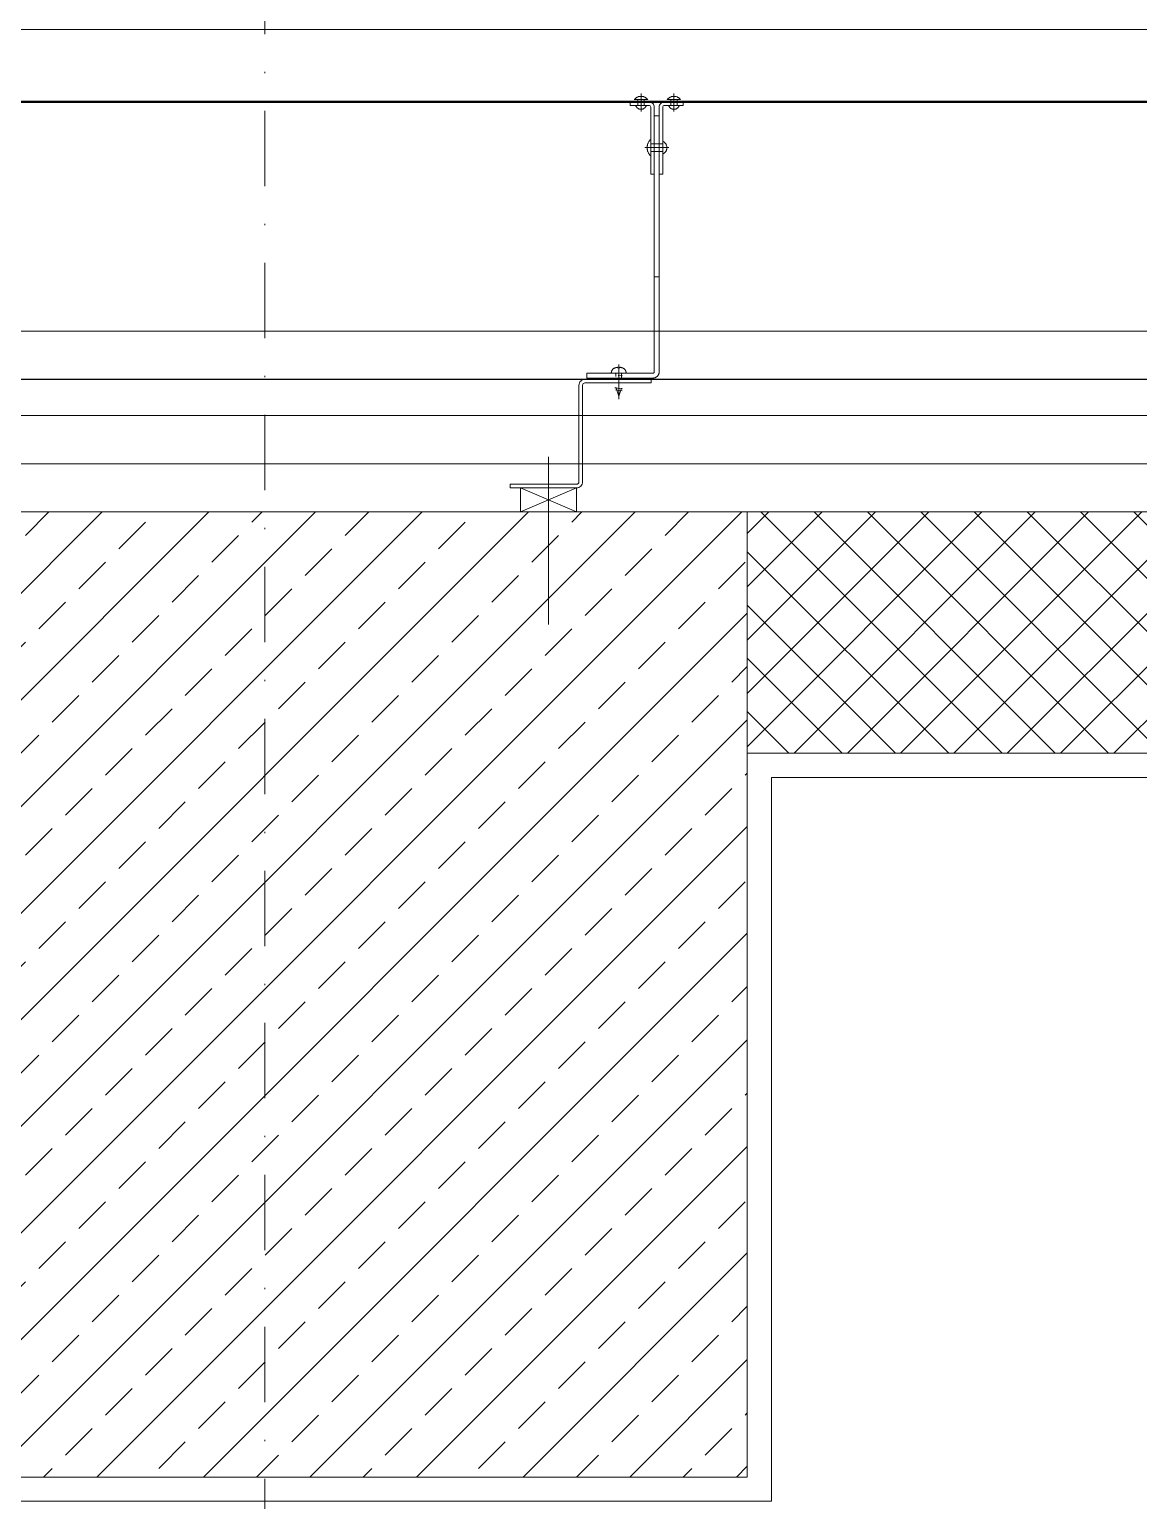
# Model space of a CAD drawing. Extents: x -1701 to 23780, y -363 to 7742.
# Drawn here: x 1203 to 1294.9, y 3803 to 3925 of the extents above; entities that cross this region are included whole.
import ezdxf

# ---------------------------------------------------------------- set-up
doc = ezdxf.new("R2010")
doc.units = 0
doc.header["$LTSCALE"] = 25
doc.header["$MEASUREMENT"] = 0
doc.linetypes.add('Audi$0$DASHDOT2', pattern=[0.5, 0.25, -0.125, 0, -0.125])
doc.layers.get('0').update_dxf_attribs({"color": 9, "lineweight": 9})
for name, color, linetype, lineweight in [('Audi$0$00', 8, 'Continuous', 9), ('Audi$0$01', 8, 'Continuous', 9), ('Audi$0$06D', 8, 'Continuous', 9), ('Audi$0$09W', 8, 'Continuous', 9), ('Audi$0$10', 8, 'Continuous', 9), ('Audi$0$14', 8, 'Continuous', 9), ('Audi$0$24', 8, 'Audi$0$DASHDOT2', 9), ('Audi$0$33', 8, 'Audi$0$BATTING', 9), ('Audi$0$35', 8, 'Continuous', 9)]:
    doc.layers.add(name, color=color, linetype=linetype, lineweight=lineweight)
doc.linetypes.add('Audi$0$BATTING', pattern='A,0.0001,-0.1,[134,ltypeshp.shx,S=0.1,R=0,X=-0.1,Y=0],-0.2,[134,ltypeshp.shx,S=0.1,R=180,X=0.1,Y=0],-0.1', length=0.4001)

# ---------------------------------------------------------------- blocks, each defined once
blk = doc.blocks.new('Audi$0$p-kolon_80x80')
at = {"layer": 'Audi$0$09W'}
h = blk.add_hatch(dxfattribs=at)
h.set_pattern_fill('ANSI33', color=256, scale=25, style=0)
h.set_pattern_definition([(45, (-1222.5, -385), (-4.419417, 4.419417), []), (45, (-1218.0806, -385), (-4.419417, 4.419417), [3.125, -1.5625])])
h.paths.add_polyline_path([(-40, -40), (40, -40), (40, 40), (-40, 40)])
blk.add_lwpolyline([(-40, -40), (40, -40), (40, 40), (-40, 40)], close=True)
blk = doc.blocks.new('Audi$0$p- alum kaplama profil')
at = {"lineweight": 13}
blk.add_lwpolyline([(7.12, 12.59), (7.12, 26.49)], dxfattribs=at)
at = {"lineweight": 5}
blk.add_lwpolyline([(9.44, 15.16), (4.79, 15.16), (4.79, 17.16), (9.44, 17.16)], close=True, dxfattribs=at)
for points in [[(4.79, 15.16), (9.44, 17.16)], [(9.44, 15.16), (4.79, 17.16)]]:
    blk.add_lwpolyline(points, dxfattribs=at)
at = {"lineweight": 18}
blk.add_lwpolyline([(4.09, 6.16), (-1.41, 6.16), (-1.41, 6.46), (4.09, 6.46, 0.414214), (4.29, 6.66), (4.29, 14.66, -0.414214), (4.79, 15.16), (10.29, 15.16), (10.29, 14.86), (4.79, 14.86, 0.414214), (4.59, 14.66), (4.59, 6.66, -0.414214)], format="xyb", close=True, dxfattribs=at)
blk.add_lwpolyline([(-2.06, 5.56), (-2.06, -2.34), (-2.06, -15.69), (-1.66, -15.69), (-1.66, -2.34), (-1.66, 5.56), (-1.66, 5.56), (-1.66, 5.57), (-1.66, 5.57), (-1.66, 5.58), (-1.66, 5.58), (-1.65, 5.59), (-1.65, 5.59), (-1.65, 5.59), (-1.65, 5.6), (-1.65, 5.6), (-1.64, 5.61), (-1.64, 5.61), (-1.64, 5.62), (-1.64, 5.62), (-1.63, 5.62), (-1.63, 5.63), (-1.63, 5.63), (-1.62, 5.63), (-1.62, 5.64), (-1.61, 5.64), (-1.61, 5.64), (-1.61, 5.64), (-1.6, 5.65), (-1.6, 5.65), (-1.59, 5.65), (-1.59, 5.65), (-1.58, 5.65), (-1.58, 5.65), (-1.57, 5.66), (-1.57, 5.66), (-1.56, 5.66), (-1.56, 5.66), (3.94, 5.66), (3.94, 6.06), (-1.56, 6.06), (-1.58, 6.06), (-1.61, 6.05), (-1.63, 6.05), (-1.66, 6.05), (-1.68, 6.04), (-1.7, 6.03), (-1.73, 6.03), (-1.75, 6.02), (-1.77, 6.01), (-1.79, 6), (-1.82, 5.99), (-1.84, 5.97), (-1.86, 5.96), (-1.88, 5.94), (-1.89, 5.93), (-1.91, 5.91), (-1.93, 5.89), (-1.95, 5.87), (-1.96, 5.85), (-1.97, 5.83), (-1.99, 5.81), (-2, 5.79), (-2.01, 5.77), (-2.02, 5.75), (-2.03, 5.72), (-2.04, 5.7), (-2.04, 5.68), (-2.05, 5.65), (-2.05, 5.63), (-2.06, 5.61), (-2.06, 5.58)], close=True)
blk.add_lwpolyline([(-1.66, -2.34), (-2.06, -2.34)])
for points in [[(-2.36, -10.84), (-2.36, -16.39), (-2.36, -16.39, -0.414214), (-2.51, -16.54), (-2.51, -16.54), (-4.06, -16.54), (-4.06, -16.84), (-2.51, -16.84), (-2.51, -16.84, 0.414214), (-2.06, -16.39), (-2.06, -10.84)], [(-1.36, -10.84), (-1.66, -10.84), (-1.66, -16.39, 0.414214), (-1.21, -16.84), (-1.21, -16.84), (0.34, -16.84), (0.34, -16.54), (-1.21, -16.54), (-1.21, -16.54, -0.414214), (-1.36, -16.39), (-1.36, -16.39)]]:
    blk.add_lwpolyline(points, format="xyb", close=True)
for points in [[(1.05, 6.91, -10), (1.29, 7.56, -10)], [(1.29, 4.93, -10), (1.29, 7.8, -10)], [(1.53, 6.82, -10), (1.29, 7.56, -10)], [(1.61, 6.87, -10), (0.98, 6.96, -10)], [(1.56, 7.05, -10), (1.02, 7.13, -10)], [(1.29, 6.16, -10), (1.29, 6.26, -10)], [(0.67, 5.66, -10), (1.91, 5.66, -10)], [(0.67, 5.66, -10), (0.67, 5.64, -10), (0.67, 5.62, -10), (0.67, 5.6, -10), (0.68, 5.58, -10), (0.68, 5.56, -10), (0.69, 5.54, -10), (0.69, 5.52, -10), (0.7, 5.5, -10), (0.7, 5.48, -10), (0.71, 5.46, -10), (0.72, 5.45, -10), (0.73, 5.43, -10), (0.74, 5.41, -10), (0.75, 5.4, -10), (0.76, 5.38, -10), (0.77, 5.36, -10), (0.79, 5.35, -10), (0.8, 5.33, -10), (0.81, 5.32, -10), (0.83, 5.31, -10), (0.84, 5.29, -10), (0.86, 5.28, -10), (0.87, 5.27, -10), (0.89, 5.26, -10), (0.91, 5.25, -10), (0.92, 5.24, -10), (0.94, 5.23, -10), (0.96, 5.22, -10), (0.98, 5.21, -10), (1, 5.21, -10), (1.02, 5.2, -10), (1.03, 5.2, -10)], [(0.96, 5.66, -10), (0.97, 5.66, -10), (0.97, 5.66, -10), (0.97, 5.66, -10), (0.98, 5.66, -10), (0.98, 5.66, -10), (0.99, 5.66, -10), (0.99, 5.66, -10), (1, 5.66, -10), (1, 5.67, -10), (1, 5.67, -10), (1.01, 5.67, -10), (1.01, 5.67, -10), (1.01, 5.67, -10), (1.02, 5.68, -10), (1.02, 5.68, -10), (1.02, 5.68, -10), (1.03, 5.69, -10), (1.03, 5.69, -10), (1.03, 5.69, -10), (1.04, 5.7, -10), (1.04, 5.7, -10), (1.04, 5.7, -10), (1.04, 5.71, -10), (1.04, 5.71, -10), (1.05, 5.72, -10), (1.05, 5.72, -10), (1.05, 5.72, -10), (1.05, 5.73, -10), (1.05, 5.73, -10), (1.05, 5.74, -10), (1.05, 5.74, -10), (1.05, 5.75, -10)], [(1.33, 5.85, -10), (0.98, 5.88, -10)], [(1.03, 5.2, -10), (1.04, 5.2, -10), (1.05, 5.19, -10), (1.05, 5.19, -10), (1.06, 5.19, -10), (1.06, 5.19, -10), (1.07, 5.19, -10), (1.07, 5.19, -10), (1.08, 5.19, -10), (1.08, 5.19, -10), (1.09, 5.19, -10), (1.09, 5.18, -10), (1.1, 5.18, -10), (1.1, 5.18, -10), (1.11, 5.18, -10), (1.11, 5.18, -10), (1.12, 5.18, -10), (1.12, 5.18, -10), (1.13, 5.18, -10), (1.13, 5.18, -10), (1.14, 5.18, -10), (1.15, 5.18, -10), (1.15, 5.18, -10), (1.16, 5.17, -10), (1.16, 5.17, -10), (1.17, 5.17, -10), (1.17, 5.17, -10), (1.18, 5.17, -10), (1.18, 5.17, -10), (1.19, 5.17, -10), (1.19, 5.17, -10), (1.2, 5.17, -10), (1.2, 5.17, -10)], [(1.05, 5.83, -10), (1.05, 6.01, -10)], [(1.05, 5.75, -10), (1.05, 5.83, -10)], [(1.2, 5.17, -10), (1.2, 5.2, -10)], [(1.38, 5.2, -10), (1.2, 5.2, -10)], [(1.38, 5.17, -10), (1.38, 5.2, -10)], [(1.38, 5.17, -10), (1.38, 5.17, -10), (1.39, 5.17, -10), (1.39, 5.17, -10), (1.4, 5.17, -10), (1.41, 5.17, -10), (1.41, 5.17, -10), (1.42, 5.17, -10), (1.42, 5.17, -10), (1.43, 5.17, -10), (1.43, 5.18, -10), (1.44, 5.18, -10), (1.44, 5.18, -10), (1.45, 5.18, -10), (1.45, 5.18, -10), (1.46, 5.18, -10), (1.46, 5.18, -10), (1.47, 5.18, -10), (1.47, 5.18, -10), (1.48, 5.18, -10), (1.48, 5.18, -10), (1.49, 5.18, -10), (1.5, 5.19, -10), (1.5, 5.19, -10), (1.51, 5.19, -10), (1.51, 5.19, -10), (1.52, 5.19, -10), (1.52, 5.19, -10), (1.53, 5.19, -10), (1.53, 5.19, -10), (1.54, 5.19, -10), (1.54, 5.2, -10), (1.55, 5.2, -10)], [(1.53, 5.75, -10), (1.53, 5.92, -10)], [(1.53, 5.75, -10), (1.53, 5.74, -10), (1.53, 5.74, -10), (1.53, 5.73, -10), (1.53, 5.73, -10), (1.53, 5.72, -10), (1.54, 5.72, -10), (1.54, 5.72, -10), (1.54, 5.71, -10), (1.54, 5.71, -10), (1.54, 5.7, -10), (1.54, 5.7, -10), (1.55, 5.7, -10), (1.55, 5.69, -10), (1.55, 5.69, -10), (1.55, 5.69, -10), (1.56, 5.68, -10), (1.56, 5.68, -10), (1.56, 5.68, -10), (1.57, 5.67, -10), (1.57, 5.67, -10), (1.58, 5.67, -10), (1.58, 5.67, -10), (1.58, 5.67, -10), (1.59, 5.66, -10), (1.59, 5.66, -10), (1.6, 5.66, -10), (1.6, 5.66, -10), (1.6, 5.66, -10), (1.61, 5.66, -10), (1.61, 5.66, -10), (1.62, 5.66, -10), (1.62, 5.66, -10)], [(1.55, 5.2, -10), (1.57, 5.2, -10), (1.59, 5.21, -10), (1.6, 5.21, -10), (1.62, 5.22, -10), (1.64, 5.23, -10), (1.66, 5.24, -10), (1.68, 5.25, -10), (1.69, 5.26, -10), (1.71, 5.27, -10), (1.73, 5.28, -10), (1.74, 5.29, -10), (1.76, 5.31, -10), (1.77, 5.32, -10), (1.78, 5.33, -10), (1.8, 5.35, -10), (1.81, 5.36, -10), (1.82, 5.38, -10), (1.83, 5.4, -10), (1.84, 5.41, -10), (1.85, 5.43, -10), (1.86, 5.45, -10), (1.87, 5.46, -10), (1.88, 5.48, -10), (1.89, 5.5, -10), (1.89, 5.52, -10), (1.9, 5.54, -10), (1.9, 5.56, -10), (1.9, 5.58, -10), (1.91, 5.6, -10), (1.91, 5.62, -10), (1.91, 5.64, -10), (1.91, 5.66, -10)], [(-2.86, -13.04, 0), (-0.86, -13.04, 0)], [(-2.36, -12.52, 0), (-2.4, -12.53, 0), (-2.43, -12.56, 0), (-2.47, -12.58, 0), (-2.5, -12.6, 0), (-2.53, -12.63, 0), (-2.56, -12.66, 0), (-2.59, -12.69, 0), (-2.61, -12.73, 0), (-2.63, -12.76, 0), (-2.65, -12.8, 0), (-2.67, -12.84, 0), (-2.68, -12.88, 0), (-2.69, -12.92, 0), (-2.7, -12.96, 0), (-2.71, -13, 0), (-2.71, -13.04, 0), (-2.71, -13.08, 0), (-2.7, -13.13, 0), (-2.69, -13.17, 0), (-2.68, -13.21, 0), (-2.67, -13.25, 0), (-2.65, -13.28, 0), (-2.63, -13.32, 0), (-2.61, -13.36, 0), (-2.59, -13.39, 0), (-2.56, -13.42, 0), (-2.53, -13.45, 0), (-2.5, -13.48, 0), (-2.47, -13.51, 0), (-2.43, -13.53, 0), (-2.4, -13.55, 0), (-2.36, -13.57, 0)], [(-2.36, -13.04, 0), (-2.36, -12.52, 0)], [(-2.36, -13.04, 0), (-2.36, -12.73, 0)], [(-2.36, -12.73, 0), (-2.36, -13.04, 0)], [(-1.36, -12.73, 0), (-2.36, -12.73, 0)], [(-2.36, -13.04, 0), (-2.36, -13.36, 0)], [(-2.36, -13.04, 0), (-2.36, -13.57, 0)], [(-2.36, -13.36, 0), (-2.36, -13.04, 0)], [(-1.36, -13.36, 0), (-2.36, -13.36, 0)], [(-1.36, -13.04, 0), (-1.36, -12.37, 0)], [(-1.36, -13.72, 0), (-1.32, -13.68, 0), (-1.29, -13.65, 0), (-1.26, -13.61, 0), (-1.23, -13.58, 0), (-1.2, -13.54, 0), (-1.18, -13.5, 0), (-1.16, -13.45, 0), (-1.14, -13.41, 0), (-1.12, -13.37, 0), (-1.1, -13.32, 0), (-1.09, -13.28, 0), (-1.08, -13.23, 0), (-1.07, -13.18, 0), (-1.06, -13.14, 0), (-1.06, -13.09, 0), (-1.06, -13.04, 0), (-1.06, -12.99, 0), (-1.06, -12.95, 0), (-1.07, -12.9, 0), (-1.08, -12.85, 0), (-1.09, -12.81, 0), (-1.1, -12.76, 0), (-1.12, -12.72, 0), (-1.14, -12.67, 0), (-1.16, -12.63, 0), (-1.18, -12.59, 0), (-1.2, -12.55, 0), (-1.23, -12.51, 0), (-1.26, -12.47, 0), (-1.29, -12.43, 0), (-1.32, -12.4, 0), (-1.36, -12.37, 0)], [(-1.36, -13.04, 0), (-1.36, -13.72, 0)], [(-3.84, -17.04, 0), (-3.81, -17.07, 0), (-3.78, -17.1, 0), (-3.75, -17.12, 0), (-3.72, -17.15, 0), (-3.69, -17.17, 0), (-3.66, -17.19, 0), (-3.62, -17.21, 0), (-3.59, -17.23, 0), (-3.55, -17.24, 0), (-3.52, -17.26, 0), (-3.48, -17.27, 0), (-3.44, -17.28, 0), (-3.4, -17.28, 0), (-3.36, -17.29, 0), (-3.32, -17.29, 0), (-3.29, -17.29, 0), (-3.25, -17.29, 0), (-3.21, -17.29, 0), (-3.17, -17.28, 0), (-3.13, -17.28, 0), (-3.09, -17.27, 0), (-3.06, -17.26, 0), (-3.02, -17.24, 0), (-2.98, -17.23, 0), (-2.95, -17.21, 0), (-2.91, -17.19, 0), (-2.88, -17.17, 0), (-2.85, -17.15, 0), (-2.82, -17.12, 0), (-2.79, -17.1, 0), (-2.76, -17.07, 0), (-2.73, -17.04, 0)], [(-3.29, -17.04, 0), (-3.84, -17.04, 0)], [(-2.85, -16.54, 0), (-2.86, -16.51, 0), (-2.87, -16.47, 0), (-2.89, -16.44, 0), (-2.91, -16.41, 0), (-2.93, -16.38, 0), (-2.96, -16.35, 0), (-2.98, -16.33, 0), (-3.01, -16.31, 0), (-3.04, -16.29, 0), (-3.07, -16.27, 0), (-3.11, -16.25, 0), (-3.14, -16.24, 0), (-3.18, -16.23, 0), (-3.21, -16.22, 0), (-3.25, -16.22, 0), (-3.29, -16.22, 0), (-3.32, -16.22, 0), (-3.36, -16.22, 0), (-3.39, -16.23, 0), (-3.43, -16.24, 0), (-3.46, -16.25, 0), (-3.5, -16.27, 0), (-3.53, -16.29, 0), (-3.56, -16.31, 0), (-3.59, -16.33, 0), (-3.61, -16.35, 0), (-3.64, -16.38, 0), (-3.66, -16.41, 0), (-3.68, -16.44, 0), (-3.7, -16.47, 0), (-3.71, -16.51, 0), (-3.73, -16.54, 0)], [(-3.29, -16.54, 0), (-3.73, -16.54, 0)], [(-3.29, -16.54, 0), (-3.55, -16.54, 0)], [(-3.55, -16.54, 0), (-3.29, -16.54, 0)], [(-3.55, -17.04, 0), (-3.55, -16.54, 0)], [(-3.29, -17.54, 0), (-3.29, -16.04, 0)], [(-3.29, -16.54, 0), (-2.85, -16.54, 0)], [(-3.29, -16.54, 0), (-3.03, -16.54, 0)], [(-3.03, -16.54, 0), (-3.29, -16.54, 0)], [(-3.29, -17.04, 0), (-2.73, -17.04, 0)], [(-3.03, -17.04, 0), (-3.03, -16.54, 0)], [(-0.56, -17.04, 0), (-1.11, -17.04, 0)], [(0, -17.04, 0), (-0.03, -17.07, 0), (-0.06, -17.1, 0), (-0.09, -17.12, 0), (-0.12, -17.15, 0), (-0.15, -17.17, 0), (-0.18, -17.19, 0), (-0.22, -17.21, 0), (-0.25, -17.23, 0), (-0.29, -17.24, 0), (-0.33, -17.26, 0), (-0.36, -17.27, 0), (-0.4, -17.28, 0), (-0.44, -17.28, 0), (-0.48, -17.29, 0), (-0.52, -17.29, 0), (-0.56, -17.29, 0), (-0.59, -17.29, 0), (-0.63, -17.29, 0), (-0.67, -17.28, 0), (-0.71, -17.28, 0), (-0.75, -17.27, 0), (-0.79, -17.26, 0), (-0.82, -17.24, 0), (-0.86, -17.23, 0), (-0.89, -17.21, 0), (-0.93, -17.19, 0), (-0.96, -17.17, 0), (-0.99, -17.15, 0), (-1.02, -17.12, 0), (-1.05, -17.1, 0), (-1.08, -17.07, 0), (-1.11, -17.04, 0)], [(-1, -16.54, 0), (-0.98, -16.51, 0), (-0.97, -16.47, 0), (-0.95, -16.44, 0), (-0.93, -16.41, 0), (-0.91, -16.38, 0), (-0.88, -16.35, 0), (-0.86, -16.33, 0), (-0.83, -16.31, 0), (-0.8, -16.29, 0), (-0.77, -16.27, 0), (-0.73, -16.25, 0), (-0.7, -16.24, 0), (-0.66, -16.23, 0), (-0.63, -16.22, 0), (-0.59, -16.22, 0), (-0.56, -16.22, 0), (-0.52, -16.22, 0), (-0.48, -16.22, 0), (-0.45, -16.23, 0), (-0.41, -16.24, 0), (-0.38, -16.25, 0), (-0.34, -16.27, 0), (-0.31, -16.29, 0), (-0.28, -16.31, 0), (-0.25, -16.33, 0), (-0.23, -16.35, 0), (-0.2, -16.38, 0), (-0.18, -16.41, 0), (-0.16, -16.44, 0), (-0.14, -16.47, 0), (-0.13, -16.51, 0), (-0.12, -16.54, 0)], [(-0.56, -16.54, 0), (-1, -16.54, 0)], [(-0.56, -16.54, 0), (-0.82, -16.54, 0)], [(-0.82, -16.54, 0), (-0.56, -16.54, 0)], [(-0.82, -17.04, 0), (-0.82, -16.54, 0)], [(-0.56, -17.54, 0), (-0.56, -16.04, 0)], [(-0.56, -16.54, 0), (-0.3, -16.54, 0)], [(-0.56, -16.54, 0), (-0.12, -16.54, 0)], [(-0.3, -16.54, 0), (-0.56, -16.54, 0)], [(-0.56, -17.04, 0), (0, -17.04, 0)], [(-0.3, -17.04, 0), (-0.3, -16.54, 0)]]:
    blk.add_polyline3d(points)
blk = doc.blocks.new('Audi$0$P-AKS_AUDI')
at = {"layer": 'Audi$0$24'}
blk.add_lwpolyline([(-3500, -2590), (-3500, 1250)], dxfattribs=at)
blk = doc.blocks.new('Audi$0$p-zemin kat')
at = {"layer": 'Audi$0$09W'}
h = blk.add_hatch(dxfattribs=at)
h.set_pattern_fill('ANSI37', color=256, scale=25, style=0)
h.paths.add_polyline_path([(1380, 3865), (1380, 3885), (1262.5, 3885), (1262.5, 3865)])
h.paths.add_polyline_path([(1630, 3865), (1630, 3885), (1505, 3885), (1505, 3865)])
h.paths.add_polyline_path([(1755, 3885), (1755, 3865), (1882.5, 3865), (1882.5, 3885)])
at = {"layer": 'Audi$0$00'}
blk.add_lwpolyline([(1380, 3865), (1262.5, 3865), (1262.5, 3885), (1380, 3885)], close=True, dxfattribs=at)
at = {"layer": 'Audi$0$06D'}
for points in [[(1154.5, 3765), (1122.5, 3765), (1122.5, 3925), (2262.5, 3925), (2262.5, 3765), (2262.5, 3765)], [(1147.5, 3765.57), (1147.5, 3900), (1381.59, 3900)], [(1154.5, 3760), (1154.5, 3893), (1379.67, 3893)]]:
    blk.add_lwpolyline(points, dxfattribs=at)
at = {"layer": 'Audi$0$10'}
for points, const_width in [([(1128.5, 3765), (1128.5, 3919), (2256.6, 3919), (2256.6, 3765)], 0.2), ([(1151.5, 3765.57), (1151.5, 3896), (1386.45, 3896)], 0.1)]:
    blk.add_lwpolyline(points, dxfattribs=dict(at, const_width=const_width))
at = {"layer": 'Audi$0$14'}
blk.add_lwpolyline([(1184.5, 3760.39), (1184.5, 3803), (1264.5, 3803), (1264.5, 3863), (1382, 3863), (1382, 3879.3)], dxfattribs=at)
at = {"layer": 'Audi$0$33', "ltscale": 0.4}
blk.add_lwpolyline([(1379.97, 3888.99), (1158.37, 3889), (1158.51, 3760), (1158.51, 3760)], dxfattribs=at)
at = {"layer": 'Audi$0$01'}
blk.add_blockref('Audi$0$p-kolon_80x80', (1222.5, 3845), dxfattribs=at)
at = {"layer": 'Audi$0$10', "rotation": 180}
blk.add_blockref('Audi$0$p- alum kaplama profil', (1253.14, 3902.16), dxfattribs=at)
at = {"layer": 'Audi$0$24'}
blk.add_blockref('Audi$0$P-AKS_AUDI', (4722.5, 2785), dxfattribs=at)
blk = doc.blocks.new('Audi')
at = {"layer": 'Audi$0$35'}
blk.add_lwpolyline([(1184.5, 2827), (1964.5, 2827), (1964.5, 2827), (2200.5, 2827), (2200.5, 3863), (1964.5, 3863), (1964.5, 3803), (1880.5, 3803), (1880.5, 3863), (1264.5, 3863), (1264.5, 3803), (1184.5, 3803)], close=True, dxfattribs=at)
at = {"layer": 'Audi$0$10'}
blk.add_blockref('Audi$0$p-zemin kat', (0, 0), dxfattribs=at)

msp = doc.modelspace()

# ---------------------------------------------------------------- block references
at = {"color": 6}
msp.add_blockref('Audi', (0, 0), dxfattribs=at)

doc.saveas('drawing.dxf')
